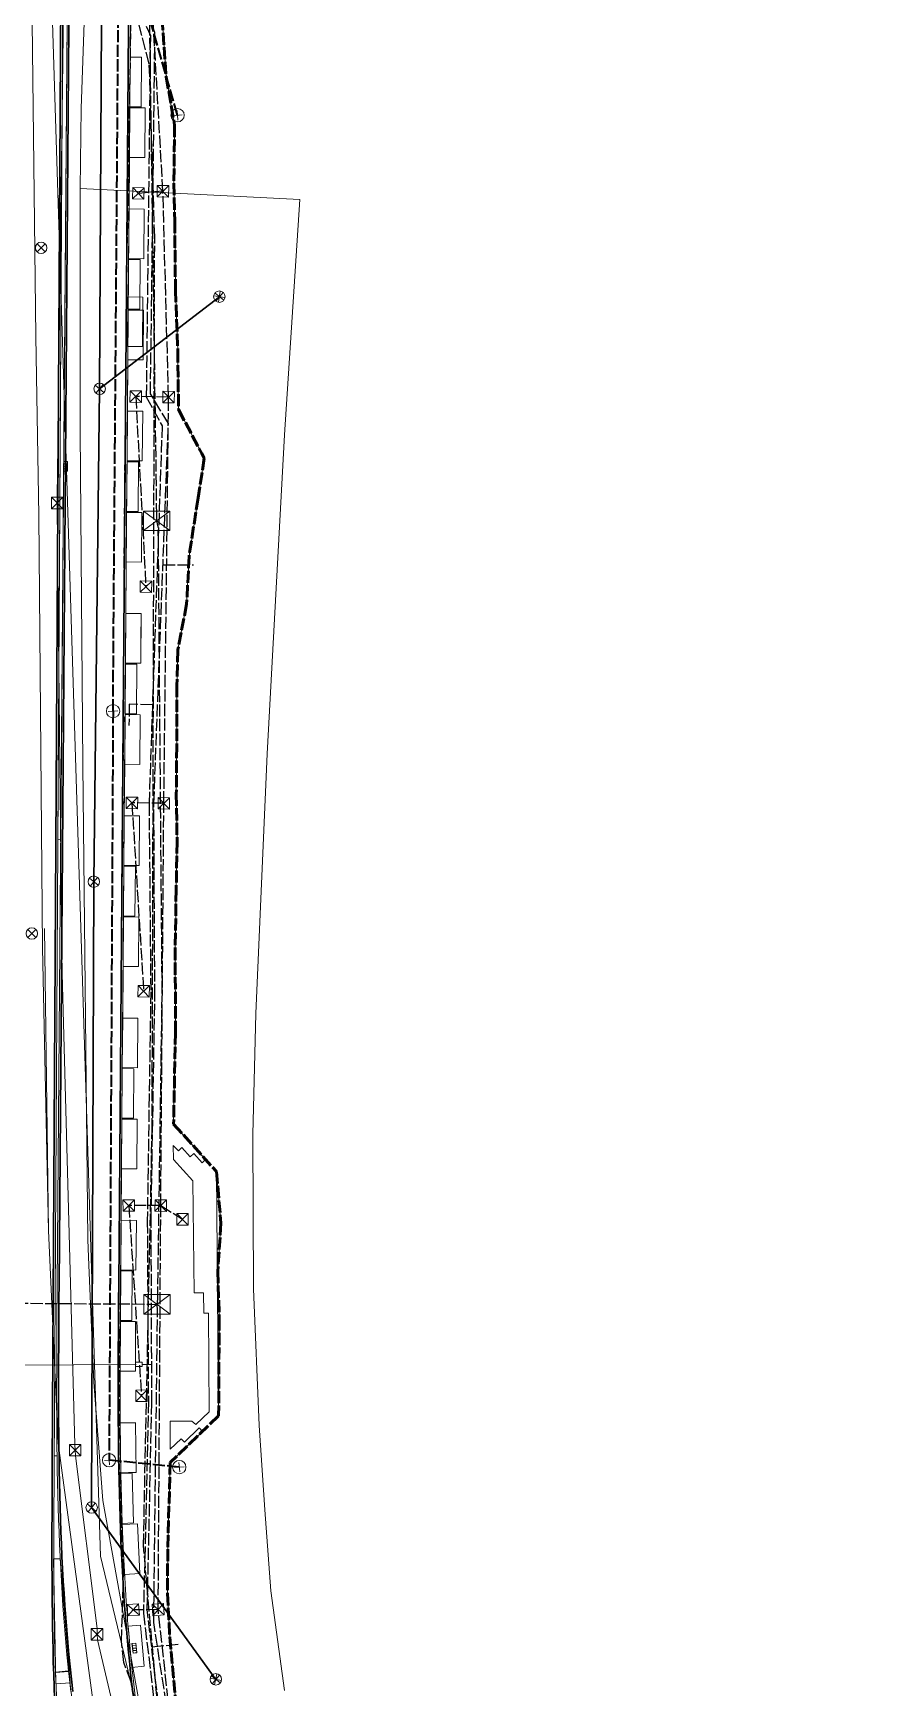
# Model space of a CAD drawing. Header units: metres. Extents: x 105014 to 106600, y 111320 to 118425.
# Drawn here: x 105918.8 to 106006.1, y 115208.2 to 115381.7 of the extents above; entities that cross this region are included whole.
import ezdxf

# ---------------------------------------------------------------- set-up
doc = ezdxf.new("R2010")
doc.units = ezdxf.units.M
doc.linetypes.add('DASHED', pattern=[1.524, 1.27, -0.254])
for name, color, linetype, lineweight in [('00-BASE-LIMITE', 7, 'DASHED', 50), ('00-BASE-UE', 42, 'DASHED', 25), ('10-PAV-CALZADA-BRT', 12, 'CONTINUOUS', 30), ('10-PAV-CALZADA-MIXTA', 8, 'CONTINUOUS', 30), ('10-PAV-SARDINEL', 252, 'CONTINUOUS', 13), ('20-EP-ZONA-DURA', 253, 'CONTINUOUS', 13), ('20-EP-ZONA-VERDE', 84, 'CONTINUOUS', 13), ('30-RED-ENEL-NODOS', 11, 'CONTINUOUS', 13), ('30-RED-ENEL-PROY', 1, 'DASHED', 25), ('30-RED-ETB-CAMARA', 151, 'CONTINUOUS', 13), ('30-RED-ETB-EXIST', 145, 'CONTINUOUS', 13), ('30-RED-ETB-PROY', 5, 'DASHED', 25), ('30-RED-MOVISTAR-PROY', 4, 'DASHED', 25), ('30-RED-VANTI-PROY', 2, 'DASHED', 25), ('35-RH-ACUE-DOMICILIARIA', 152, 'CONTINUOUS', 9), ('35-RH-ACUE-MENOR-EXIST', 151, 'CONTINUOUS', 13), ('35-RH-ACUE-MENOR-PROY', 5, 'DASHED', 25), ('35-RH-PLUV-COLECTOR', 96, 'CONTINUOUS', 30), ('35-RH-PLUV-NODOS', 94, 'CONTINUOUS', 13), ('35-RH-SUDS-ZONAS', 92, 'CONTINUOUS', 20), ('36-RH-SAN-COLECTOR-PROY', 6, 'DASHED', 35), ('36-RH-SAN-POZOS', 216, 'CONTINUOUS', 13), ('60-PREDIAL-LOTE', 42, 'CONTINUOUS', 13)]:
    doc.layers.add(name, color=color, linetype=linetype, lineweight=lineweight)

# ---------------------------------------------------------------- blocks, each defined once
blk = doc.blocks.new('CAM_ETB_T_13')
for p, q in [((-1.375, -1.025), (1.375, 1.025)), ((-1.375, 1.025), (1.375, -1.025))]:
    blk.add_line(p, q)
blk.add_lwpolyline([(-1.375, -1.025), (1.375, -1.025), (1.375, 1.025), (-1.375, 1.025)], close=True)
blk = doc.blocks.new('CAM_ETB_GEN')
for p, q in [((-0.6, -0.6), (0.6, 0.6)), ((-0.6, 0.6), (0.6, -0.6))]:
    blk.add_line(p, q)
blk.add_lwpolyline([(-0.6, -0.6), (0.6, -0.6), (0.6, 0.6), (-0.6, 0.6)], close=True)
blk = doc.blocks.new('CAJA_ENEL')
for p, q in [((-0.6, -0.6), (0.6, 0.6)), ((-0.6, 0.6), (0.6, -0.6))]:
    blk.add_line(p, q)
blk.add_lwpolyline([(-0.6, -0.6), (0.6, -0.6), (0.6, 0.6), (-0.6, 0.6)], close=True)
blk = doc.blocks.new('POZO_SAN')
for p, q in [((-0.5, 0), (0.5, 0)), ((0, -0.5), (0, 0.5))]:
    blk.add_line(p, q)
blk.add_circle((0, 0), 0.7)
blk = doc.blocks.new('POZO_PLUV')
for p, q in [((-0.42, -0.42), (0.42, 0.42)), ((-0.42, 0.42), (0.42, -0.42))]:
    blk.add_line(p, q)
blk.add_circle((0, 0), 0.6)
blk = doc.blocks.new('SUMIDERO')
for p, q in [((-0.25, -0.2), (-0.25, 0.2)), ((0, -0.2), (0, 0.2)), ((0.25, -0.2), (0.25, 0.2))]:
    blk.add_line(p, q)
blk.add_lwpolyline([(-0.5, -0.2), (0.5, -0.2), (0.5, 0.2), (-0.5, 0.2)], close=True)

msp = doc.modelspace()

# ---------------------------------------------------------------- linework, layer by layer
at = {"layer": '00-BASE-LIMITE'}
msp.add_lwpolyline([(105932.2115, 115384.7375), (105932.7507, 115377.0607), (105933.6419, 115372.0191), (105933.5683, 115365.9371), (105933.6463, 115361.9529), (105933.7293, 115354.7083), (105933.9725, 115348.3919), (105934.0517, 115342.1917), (105936.4821, 115337.6067), (105936.7461, 115337.1087), (105936.0963, 115332.9567), (105935.1545, 115326.8345), (105934.9019, 115321.8151), (105933.9669, 115317.0049), (105933.8861, 115313.3151), (105933.8575, 115306.9311), (105933.8177, 115301.9413), (105933.8977, 115296.9361), (105933.8069, 115291.9189), (105933.6939, 115285.7599), (105933.7369, 115276.9291), (105933.5299, 115267.3141), (105938.0223, 115262.3555), (105938.4999, 115256.9439), (105938.1699, 115251.9147), (105938.3149, 115246.9513), (105938.2551, 115236.7391), (105933.1697, 115231.8497), (105932.9181, 115222.7693), (105932.8927, 115218.1307), (105933.1301, 115213.5649), (105933.7303, 115207.0537)], dxfattribs=at)
at = {"layer": '00-BASE-UE'}
msp.add_lwpolyline([(105932.2115, 115384.7375), (105932.7507, 115377.0607), (105933.6419, 115372.0191), (105933.5683, 115365.9371), (105933.6463, 115361.9529), (105933.7293, 115354.7083), (105933.9725, 115348.3919), (105934.0517, 115342.1917), (105936.4821, 115337.6067), (105936.7461, 115337.1087), (105936.0963, 115332.9567), (105935.1545, 115326.8345), (105934.9019, 115321.8151), (105933.9669, 115317.0049), (105933.8861, 115313.3151), (105933.8575, 115306.9311), (105933.8177, 115301.9413), (105933.8977, 115296.9361), (105933.8069, 115291.9189), (105933.6939, 115285.7599), (105933.7369, 115276.9291), (105933.5299, 115267.3141), (105938.0223, 115262.3555), (105938.4999, 115256.9439), (105938.1699, 115251.9147), (105938.3149, 115246.9513), (105938.2551, 115236.7391), (105933.1697, 115231.8497), (105932.9181, 115222.7693), (105932.8927, 115218.1307), (105933.1301, 115213.5649), (105933.7303, 115207.0537)], dxfattribs=at)
at = {"layer": '10-PAV-CALZADA-BRT'}
msp.add_lwpolyline([(105921.8075, 115403.1923), (105920.8109, 115231.4199), (105920.8033, 115230.1305), (105920.7963, 115228.8421), (105920.7899, 115227.5545), (105920.7845, 115226.2661), (105920.7805, 115224.9799), (105920.7781, 115223.6945), (105920.7779, 115222.4103), (105920.7799, 115221.1269), (105920.7847, 115219.8443), (105920.7925, 115218.5627), (105920.8035, 115217.2821), (105920.8185, 115216.0025), (105920.8373, 115214.7239), (105920.8605, 115213.4461), (105920.8883, 115212.1695), (105920.9211, 115210.8937), (105920.9595, 115209.6191), (105921.0033, 115208.3457), (105921.0531, 115207.0733)], dxfattribs=at)
at = {"layer": '10-PAV-CALZADA-MIXTA'}
for points in [[(105922.9577, 115207.8575), (105922.8131, 115209.1397), (105922.6773, 115210.4229), (105922.5505, 115211.7071), (105922.4323, 115212.9919), (105922.3229, 115214.2775), (105922.2215, 115215.5639), (105922.1281, 115216.8509), (105922.0425, 115218.1383), (105921.9641, 115219.4263), (105921.8927, 115220.7145), (105921.8281, 115222.0033), (105921.7701, 115223.2923), (105921.7183, 115224.5815), (105921.6723, 115225.8711), (105921.6319, 115227.1609), (105921.5969, 115228.4507), (105921.5669, 115229.7405), (105921.5415, 115231.0307), (105921.5205, 115232.3209), (105921.5037, 115233.6111), (105921.4907, 115234.9013), (105921.4813, 115236.1915), (105921.4751, 115237.4819), (105921.4719, 115238.7723), (105921.4713, 115240.0625), (105921.4731, 115241.3529), (105921.4769, 115242.6431), (105921.4825, 115243.9335), (105921.4897, 115245.2239), (105921.4979, 115246.5141), (105921.5071, 115247.8043), (105921.5167, 115249.0947), (105921.5269, 115250.3849), (105922.7007, 115400.6423)], [(105928.9505, 115400.5935), (105927.7767, 115250.3363), (105927.7667, 115249.0475), (105927.7569, 115247.7601), (105927.7477, 115246.4741), (105927.7395, 115245.1895), (105927.7325, 115243.9027), (105927.7269, 115242.6203), (105927.7231, 115241.3393), (105927.7213, 115240.0597), (105927.7219, 115238.7815), (105927.7251, 115237.5047), (105927.7313, 115236.2295), (105927.7405, 115234.9555), (105927.7533, 115233.6831), (105927.7699, 115232.4123), (105927.7905, 115231.1427), (105927.8153, 115229.8749), (105927.8449, 115228.6083), (105927.8793, 115227.3435), (105927.9189, 115226.0803), (105927.9637, 115224.8185), (105928.0145, 115223.5585), (105928.0711, 115222.3003), (105928.1341, 115221.0435), (105928.2035, 115219.7887), (105928.2797, 115218.5357), (105928.3631, 115217.2845), (105928.4537, 115216.0353), (105928.5519, 115214.7881), (105928.6581, 115213.5431), (105928.7723, 115212.3001), (105928.8949, 115211.0591), (105929.0261, 115209.8191), (105929.1661, 115208.5787), (105929.3143, 115207.3381)]]:
    msp.add_lwpolyline(points, dxfattribs=at)
at = {"layer": '10-PAV-SARDINEL'}
for points in [[(105921.0531, 115207.0733), (105921.0033, 115208.3457), (105920.9595, 115209.6191), (105920.9211, 115210.8937), (105920.8883, 115212.1695), (105920.8605, 115213.4461), (105920.8373, 115214.7239), (105920.8185, 115216.0025), (105920.8035, 115217.2821), (105920.7925, 115218.5627), (105920.7847, 115219.8443), (105920.7799, 115221.1269), (105920.7779, 115222.4103), (105920.7781, 115223.6945), (105920.7805, 115224.9799), (105920.7845, 115226.2661), (105920.7899, 115227.5545), (105920.7963, 115228.8421), (105920.8033, 115230.1305), (105920.8109, 115231.4199), (105921.8075, 115403.1923)], [(105922.0075, 115403.1912), (105921.0109, 115231.4187), (105921.0033, 115230.1294), (105920.9963, 115228.8411), (105920.9899, 115227.5536), (105920.9845, 115226.2654), (105920.9805, 115224.9794), (105920.9781, 115223.6943), (105920.9779, 115222.4106), (105920.9799, 115221.1274), (105920.9847, 115219.8453), (105920.9925, 115218.5642), (105921.0035, 115217.2841), (105921.0185, 115216.0051), (105921.0373, 115214.7272), (105921.0605, 115213.4501), (105921.0883, 115212.1743), (105921.121, 115210.8993), (105921.1594, 115209.6256), (105921.2032, 115208.3531), (105921.2529, 115207.0816)], [(105922.7591, 115207.8345), (105922.6143, 115209.118), (105922.4784, 115210.4026), (105922.3514, 115211.6881), (105922.2331, 115212.9743), (105922.1236, 115214.2612), (105922.0221, 115215.5488), (105921.9286, 115216.837), (105921.8429, 115218.1256), (105921.7645, 115219.4147), (105921.693, 115220.704), (105921.6284, 115221.9938), (105921.5703, 115223.2838), (105921.5185, 115224.574), (105921.4724, 115225.8644), (105921.432, 115227.1551), (105921.397, 115228.4457), (105921.367, 115229.7362), (105921.3415, 115231.0271), (105921.3205, 115232.318), (105921.3037, 115233.6088), (105921.2907, 115234.8996), (105921.2813, 115236.1903), (105921.2751, 115237.4812), (105921.2719, 115238.772), (105921.2713, 115240.0626), (105921.2731, 115241.3534), (105921.2769, 115242.6439), (105921.2825, 115243.9345), (105921.2897, 115245.2251), (105921.2979, 115246.5155), (105921.3071, 115247.8058), (105921.3167, 115249.0963), (105921.3269, 115250.3865), (105922.5007, 115400.6439)], [(105922.7007, 115400.6423), (105921.5269, 115250.3849), (105921.5167, 115249.0947), (105921.5071, 115247.8043), (105921.4979, 115246.5141), (105921.4897, 115245.2239), (105921.4825, 115243.9335), (105921.4769, 115242.6431), (105921.4731, 115241.3529), (105921.4713, 115240.0625), (105921.4719, 115238.7723), (105921.4751, 115237.4819), (105921.4813, 115236.1915), (105921.4907, 115234.9013), (105921.5037, 115233.6111), (105921.5205, 115232.3209), (105921.5415, 115231.0307), (105921.5669, 115229.7405), (105921.5969, 115228.4507), (105921.6319, 115227.1609), (105921.6723, 115225.8711), (105921.7183, 115224.5815), (105921.7701, 115223.2923), (105921.8281, 115222.0033), (105921.8927, 115220.7145), (105921.9641, 115219.4263), (105922.0425, 115218.1383), (105922.1281, 115216.8509), (105922.2215, 115215.5639), (105922.3229, 115214.2775), (105922.4323, 115212.9919), (105922.5505, 115211.7071), (105922.6773, 115210.4229), (105922.8131, 115209.1397), (105922.9577, 115207.8575)], [(105929.3143, 115207.3381), (105929.1661, 115208.5787), (105929.0261, 115209.8191), (105928.8949, 115211.0591), (105928.7723, 115212.3001), (105928.6581, 115213.5431), (105928.5519, 115214.7881), (105928.4537, 115216.0353), (105928.3631, 115217.2845), (105928.2797, 115218.5357), (105928.2035, 115219.7887), (105928.1341, 115221.0435), (105928.0711, 115222.3003), (105928.0145, 115223.5585), (105927.9637, 115224.8185), (105927.9189, 115226.0803), (105927.8793, 115227.3435), (105927.8449, 115228.6083), (105927.8153, 115229.8749), (105927.7905, 115231.1427), (105927.7699, 115232.4123), (105927.7533, 115233.6831), (105927.7405, 115234.9555), (105927.7313, 115236.2295), (105927.7251, 115237.5047), (105927.7219, 115238.7815), (105927.7213, 115240.0597), (105927.7231, 115241.3393), (105927.7269, 115242.6203), (105927.7325, 115243.9027), (105927.7395, 115245.1895), (105927.7477, 115246.4741), (105927.7569, 115247.7601), (105927.7667, 115249.0475), (105927.7767, 115250.3363), (105928.9505, 115400.5935)], [(105929.1505, 115400.5919), (105927.9767, 115250.3347), (105927.9667, 115249.046), (105927.9569, 115247.7587), (105927.9477, 115246.4728), (105927.9395, 115245.1883), (105927.9325, 115243.9017), (105927.9269, 115242.6196), (105927.9231, 115241.3389), (105927.9213, 115240.0595), (105927.9219, 115238.7818), (105927.9251, 115237.5055), (105927.9313, 115236.2307), (105927.9405, 115234.9572), (105927.9533, 115233.6854), (105927.9699, 115232.4152), (105927.9905, 115231.1463), (105928.0153, 115229.8792), (105928.0448, 115228.6134), (105928.0792, 115227.3494), (105928.1188, 115226.087), (105928.1636, 115224.8261), (105928.2143, 115223.5671), (105928.2709, 115222.3098), (105928.3338, 115221.054), (105928.4032, 115219.8003), (105928.4793, 115218.5484), (105928.5627, 115217.2984), (105928.6532, 115216.0504), (105928.7513, 115214.8045), (105928.8574, 115213.5608), (105928.9714, 115212.3191), (105929.0939, 115211.0795), (105929.2249, 115209.8408), (105929.3648, 115208.6018), (105929.5128, 115207.3625)]]:
    msp.add_lwpolyline(points, dxfattribs=at)
at = {"layer": '20-EP-ZONA-DURA'}
for points in [[(105929.5128, 115207.3625), (105929.3648, 115208.6018), (105929.2249, 115209.8408), (105929.1697, 115210.3715), (105930.4611, 115210.5081), (105930.0453, 115214.8093), (105928.7615, 115214.6853), (105928.7513, 115214.8045), (105928.6532, 115216.0504), (105928.5627, 115217.2984), (105928.4793, 115218.5484), (105928.4032, 115219.8003), (105928.3857, 115220.1159), (105929.9821, 115220.2261), (105929.7441, 115225.4207), (105928.1451, 115225.3472), (105928.1415, 115225.4473), (105929.3401, 115225.5093), (105929.2001, 115230.7073), (105927.9997, 115230.6749), (105927.9977, 115230.7749), (105928.0009, 115230.775), (105928.0009, 115230.7709), (105929.5937, 115230.8135), (105929.5936, 115230.8184), (105929.5971, 115230.8185), (105929.5329, 115236.0181), (105929.5196, 115236.018), (105929.5195, 115236.0251), (105927.9491, 115235.9994), (105927.9329, 115235.9983), (105927.9313, 115236.2307), (105927.9251, 115237.5055), (105927.9219, 115238.7818), (105927.9213, 115240.0595), (105927.9231, 115241.3389), (105927.9233, 115241.4149), (105929.5233, 115241.4181), (105929.5487, 115246.6181), (105927.9489, 115246.6257), (105927.9493, 115246.7257), (105929.1495, 115246.7205), (105929.1891, 115251.9205), (105927.9891, 115251.9295), (105927.9899, 115252.0295), (105929.5899, 115252.0179), (105929.6299, 115257.2177), (105928.0305, 115257.2301), (105928.0727, 115262.6295), (105929.6727, 115262.6181), (105929.6815, 115262.6183), (105929.7249, 115267.8039), (105929.7128, 115267.8041), (105929.7129, 115267.8173), (105928.1133, 115267.8297), (105928.1141, 115267.9297), (105929.3141, 115267.9201), (105929.3547, 115273.1199), (105928.1547, 115273.1293), (105928.1555, 115273.2293), (105929.7555, 115273.2173), (105929.7957, 115278.4171), (105928.1961, 115278.4295), (105928.2383, 115283.8289), (105929.8383, 115283.8169), (105929.8785, 115289.0167), (105928.2789, 115289.0291), (105928.279, 115289.1073), (105929.4777, 115289.0999), (105929.4785, 115289.1193), (105929.5203, 115294.3193), (105928.3203, 115294.3287), (105928.3211, 115294.4285), (105929.9207, 115294.4165), (105929.9613, 115299.6163), (105928.3617, 115299.6289), (105928.4039, 115305.0283), (105930.0039, 115305.0163), (105930.0441, 115310.2161), (105928.4445, 115310.2285), (105928.4453, 115310.3281), (105929.6453, 115310.3187), (105929.6859, 115315.5187), (105928.4859, 115315.5279), (105928.4867, 115315.6279), (105930.0877, 115315.6113), (105930.1056, 115318.0937), (105930.1261, 115320.8157), (105929.536, 115320.8203), (105928.5269, 115320.8293), (105928.5695, 115326.2277), (105930.1695, 115326.2157), (105930.2097, 115331.4155), (105928.6103, 115331.4277), (105928.6109, 115331.5279), (105929.8109, 115331.5181), (105929.8515, 115336.7179), (105928.6515, 115336.7273), (105928.6523, 115336.8273), (105930.2523, 115336.8153), (105930.2925, 115342.0151), (105928.6929, 115342.0275), (105928.7351, 115347.4269), (105928.7485, 115347.4268), (105928.7485, 115347.4223), (105930.3479, 115347.3995), (105930.3504, 115349.3893), (105930.3753, 115352.6147), (105929.019, 115352.6252), (105928.7865, 115352.6307), (105928.7865, 115352.627), (105928.7759, 115352.6271), (105928.7765, 115352.7271), (105929.9765, 115352.7175), (105930.0173, 115357.9173), (105928.8171, 115357.9267), (105928.8179, 115358.0267), (105930.4175, 115358.0147), (105930.4581, 115363.2145), (105928.8587, 115363.2269), (105928.9009, 115368.6263), (105930.5007, 115368.6139), (105930.5409, 115373.8137), (105928.9415, 115373.8261), (105928.9435, 115373.9221), (105930.1433, 115373.9083), (105930.1423, 115373.9167), (105930.1827, 115379.1167), (105930.1793, 115379.1167), (105930.1793, 115379.1233), (105929.4522, 115379.1224), (105928.9829, 115379.1261), (105929.1505, 115400.5919)], [(105932.2115, 115384.7375), (105932.7507, 115377.0607), (105933.6419, 115372.0191), (105933.5683, 115365.9371), (105933.6463, 115361.9529), (105933.7293, 115354.7083), (105933.9725, 115348.3919), (105934.0517, 115342.1917), (105936.4821, 115337.6067), (105936.7461, 115337.1087), (105936.0963, 115332.9567), (105935.1545, 115326.8345), (105934.9019, 115321.8151), (105933.9669, 115317.0049), (105933.8861, 115313.3151), (105933.8575, 115306.9311), (105933.8177, 115301.9413), (105933.8977, 115296.9361), (105933.8069, 115291.9189), (105933.6939, 115285.7599), (105933.7369, 115276.9291), (105933.5299, 115267.3141), (105936.8931, 115263.6019), (105936.5225, 115263.2661), (105935.6469, 115264.2327), (105935.2763, 115263.8969), (105934.4007, 115264.8635), (105934.0301, 115264.5279), (105933.4997, 115265.0829), (105933.5079, 115263.6149), (105935.5359, 115261.3765), (105935.7019, 115249.6405), (105936.6827, 115249.6461), (105936.6947, 115247.4909), (105937.1947, 115247.4937), (105937.2527, 115237.1625), (105935.8635, 115235.8267), (105935.4279, 115236.1911), (105933.1797, 115236.1631), (105933.1593, 115233.2269), (105934.3195, 115234.3423), (105934.6735, 115233.9743), (105936.2101, 115235.4663), (105936.5565, 115235.1059), (105933.1697, 115231.8497), (105932.9181, 115222.7693), (105932.8927, 115218.1307), (105933.1301, 115213.5649), (105933.7303, 115207.0537)]]:
    msp.add_lwpolyline(points, dxfattribs=at)
for points in [[(105938.3149, 115246.9513), (105938.2551, 115236.7391), (105938.0223, 115262.3555), (105938.4999, 115256.9439), (105938.1699, 115251.9147), (105938.3149, 115246.9513)], [(105923.3039, 115203.5516), (105921.4408, 115203.2915), (105921.1524, 115209.8565), (105922.5208, 115210.0015), (105923.3039, 115203.5516)]]:
    msp.add_lwpolyline(points, close=True, dxfattribs=at)
at = {"layer": '20-EP-ZONA-VERDE'}
msp.add_lwpolyline([(105922.5007, 115400.6439), (105921.6923, 115297.1573), (105921.3923, 115297.1589), (105922.0075, 115403.1911)], dxfattribs=at)
for points in [[(105930.1827, 115379.1167), (105930.1423, 115373.9167), (105928.9421, 115373.9261), (105928.9829, 115379.1261), (105930.1827, 115379.1167)], [(105930.5409, 115373.8137), (105930.5007, 115368.6139), (105928.9009, 115368.6263), (105928.9415, 115373.8261), (105930.5409, 115373.8137)], [(105930.4581, 115363.2145), (105930.4175, 115358.0147), (105928.8179, 115358.0267), (105928.8587, 115363.2269), (105930.4581, 115363.2145)], [(105930.0173, 115357.9173), (105929.9765, 115352.7175), (105928.7765, 115352.7271), (105928.8171, 115357.9267), (105930.0173, 115357.9173)], [(105930.3753, 115352.6147), (105930.3351, 115347.4149), (105928.7351, 115347.4269), (105928.7759, 115352.6271), (105930.3753, 115352.6147)], [(105930.2925, 115342.0151), (105930.2523, 115336.8153), (105928.6523, 115336.8273), (105928.6929, 115342.0275), (105930.2925, 115342.0151)], [(105929.8515, 115336.7179), (105929.8109, 115331.5181), (105928.6109, 115331.5279), (105928.6515, 115336.7273), (105929.8515, 115336.7179)], [(105930.2097, 115331.4155), (105930.1695, 115326.2157), (105928.5695, 115326.2277), (105928.6103, 115331.4277), (105930.2097, 115331.4155)], [(105930.1269, 115320.8157), (105930.0863, 115315.6159), (105928.4867, 115315.6279), (105928.5273, 115320.8283), (105930.1269, 115320.8157)], [(105929.6859, 115315.5187), (105929.6453, 115310.3187), (105928.4453, 115310.3281), (105928.4859, 115315.5279), (105929.6859, 115315.5187)], [(105930.0441, 115310.2161), (105930.0039, 115305.0163), (105928.4039, 115305.0283), (105928.4445, 115310.2285), (105930.0441, 115310.2161)], [(105929.9613, 115299.6163), (105929.9207, 115294.4165), (105928.3211, 115294.4285), (105928.3617, 115299.6289), (105929.9613, 115299.6163)], [(105929.5203, 115294.3193), (105929.4797, 115289.1193), (105928.2797, 115289.1291), (105928.3203, 115294.3287), (105929.5203, 115294.3193)], [(105929.8785, 115289.0167), (105929.8383, 115283.8169), (105928.2383, 115283.8289), (105928.2789, 115289.0291), (105929.8785, 115289.0167)], [(105929.7957, 115278.4171), (105929.7555, 115273.2173), (105928.1555, 115273.2293), (105928.1961, 115278.4295), (105929.7957, 115278.4171)], [(105929.3547, 115273.1199), (105929.3141, 115267.9201), (105928.1141, 115267.9297), (105928.1547, 115273.1293), (105929.3547, 115273.1199)], [(105929.7129, 115267.8173), (105929.6727, 115262.6175), (105928.0727, 115262.6295), (105928.1133, 115267.8297), (105929.7129, 115267.8173)], [(105929.6299, 115257.2177), (105929.5899, 115252.0179), (105927.9899, 115252.0295), (105928.0305, 115257.2301), (105929.6299, 115257.2177)], [(105929.1891, 115251.9205), (105929.1495, 115246.7205), (105927.9493, 115246.7257), (105927.9891, 115251.9295), (105929.1891, 115251.9205)], [(105929.5487, 115246.6181), (105929.5233, 115241.4181), (105927.9233, 115241.4149), (105927.9489, 115246.6257), (105929.5487, 115246.6181)], [(105929.5971, 115230.8185), (105927.9977, 115230.7749), (105927.9329, 115235.9983), (105929.5329, 115236.0181), (105929.5971, 115230.8185)], [(105921.3205, 115232.3179), (105921.3415, 115231.0271), (105921.3669, 115229.7363), (105921.3969, 115228.4457), (105921.4319, 115227.1549), (105921.4725, 115225.8645), (105921.5185, 115224.5741), (105921.5703, 115223.2839), (105921.6285, 115221.9939), (105921.6929, 115220.7041), (105921.7643, 115219.4147), (105921.8429, 115218.1255), (105921.9285, 115216.8369), (105922.0221, 115215.5489), (105922.1235, 115214.2613), (105922.2331, 115212.9743), (105922.3513, 115211.6881), (105922.4783, 115210.4025), (105922.5281, 115209.9321), (105921.1527, 115209.8429), (105921.1211, 115210.8993), (105921.0883, 115212.1741), (105921.0603, 115213.4501), (105921.0373, 115214.7271), (105921.0183, 115216.0051), (105921.0035, 115217.2841), (105920.9925, 115218.5643), (105920.9847, 115219.8453), (105920.9799, 115221.1273), (105920.9779, 115222.4103), (105920.9781, 115223.6943), (105920.9805, 115224.9793), (105920.9845, 115226.2653), (105920.9899, 115227.5537), (105920.9963, 115228.8411), (105921.0035, 115230.1295), (105921.0109, 115231.4187), (105921.0175, 115232.5543), (105921.3175, 115232.5583), (105921.3205, 115232.3179)], [(105929.3401, 115225.5093), (105928.1415, 115225.4473), (105927.9997, 115230.6749), (105929.2001, 115230.7073), (105929.3401, 115225.5093)], [(105929.9821, 115220.2261), (105928.3857, 115220.1159), (105928.1451, 115225.3473), (105929.7441, 115225.4207), (105929.9821, 115220.2261)], [(105930.4611, 115210.5081), (105929.1697, 115210.3715), (105928.7615, 115214.6853), (105930.0453, 115214.8093), (105930.4611, 115210.5081)]]:
    msp.add_lwpolyline(points, close=True, dxfattribs=at)
at = {"layer": '30-RED-ENEL-PROY'}
for points in [[(105932.4087, 115365.0811), (105931.1497, 115387.1005)], [(105932.4087, 115365.0811), (105929.8405, 115364.8537)], [(105933.0031, 115343.5079), (105932.4087, 115365.0811)], [(105933.0031, 115343.5079), (105929.5671, 115343.5673)], [(105929.5671, 115343.5673), (105930.6239, 115323.6387)], [(105932.5087, 115300.9311), (105933.0031, 115343.5079)], [(105932.5087, 115300.9311), (105929.1575, 115300.9763)], [(105929.1575, 115300.9763), (105930.3885, 115281.2351)], [(105932.1865, 115258.7751), (105932.5087, 115300.9311)], [(105932.1865, 115258.7751), (105928.8279, 115258.7903)], [(105928.8279, 115258.7903), (105930.1619, 115238.8453)], [(105931.9157, 115216.4273), (105932.1865, 115258.7751)], [(105932.1865, 115258.7751), (105934.4739, 115257.3367)], [(105931.9157, 115216.4273), (105929.2997, 115216.4051)], [(105934.1461, 115196.3117), (105931.9157, 115216.4273)]]:
    msp.add_lwpolyline(points, dxfattribs=at)
at = {"layer": '30-RED-ETB-EXIST'}
for points in [[(105921.318, 115332.407), (105921.315, 115333.004), (105921.99, 115384.085), (105922.34, 115410.542), (105923.178, 115434.79), (105923.268, 115435.38)], [(105923.201, 115233.15), (105923.231, 115232.554), (105923.171, 115233.747), (105921.844, 115283.094), (105921.813, 115285.295), (105921.32, 115331.81), (105921.318, 115332.407)], [(105925.533, 115213.836), (105925.524, 115214.465), (105923.231, 115232.554), (105923.201, 115233.15)], [(105934.178, 115176.912), (105933.991, 115177.479), (105925.541, 115213.271), (105925.533, 115213.836)]]:
    msp.add_lwpolyline(points, dxfattribs=at)
at = {"layer": '30-RED-ETB-PROY'}
for points in [[(105931.757, 115330.54), (105931.775, 115331.131), (105930.652, 115408.968), (105930.53, 115409.602)], [(105932.334, 115281.069), (105931.928, 115329.915), (105931.757, 115330.54)], [(105931.795, 115248.423), (105931.866, 115249.015), (105932.334, 115281.069)], [(105910.925, 115248.586), (105931.203, 115248.446), (105931.795, 115248.423)], [(105934.061, 115198.487), (105933.937, 115199.043), (105931.443, 115215.084), (105931.849, 115247.82), (105931.795, 115248.423)]]:
    msp.add_lwpolyline(points, dxfattribs=at)
at = {"layer": '30-RED-MOVISTAR-PROY'}
for points in [[(105931.5517, 115360.3159), (105930.9803, 115378.4413), (105929.7879, 115382.9643), (105929.8807, 115410.6377), (105932.2739, 115429.5711), (105937.483, 115448.697)], [(105931.281, 115266.6571), (105931.5517, 115360.3159)], [(105941.4288, 115155.9176), (105932.6031, 115198.0133), (105930.3721, 115223.1199), (105931.281, 115266.6571)]]:
    msp.add_lwpolyline(points, dxfattribs=at)
at = {"layer": '30-RED-VANTI-PROY'}
msp.add_lwpolyline([(105932.2833, 115188.8023), (105929.0781, 115208.8555), (105928.2971, 115210.8955), (105928.0763, 115213.0729), (105928.2915, 115220.4425), (105927.8105, 115232.6383), (105927.8093, 115248.5297), (105928.0359, 115278.8431), (105928.2961, 115308.8115), (105928.3751, 115329.7213), (105928.6307, 115355.9391), (105929.0285, 115380.3471), (105929.4683, 115413.6335)], dxfattribs=at)
at = {"layer": '35-RH-ACUE-DOMICILIARIA'}
for points in [[(105909.788, 115252.2181), (105909.9556, 115242.0022), (105929.6104, 115242.1202)], [(105929.609, 115242.3495), (105930.249, 115242.3533), (105930.2518, 115241.8947), (105929.6118, 115241.8908)], [(105930.2504, 115242.124), (105931.2401, 115242.1299)]]:
    msp.add_lwpolyline(points, dxfattribs=at)
at = {"layer": '35-RH-ACUE-MENOR-EXIST'}
for points in [[(105999.62, 115533.4), (105988.4114, 115522.3028), (105976.48, 115510.49), (105959.98, 115494.42), (105942.62, 115476.88), (105940.463, 115474.2515), (105930.68, 115462.33), (105924.46, 115449.02), (105921.67, 115440.22), (105919.14, 115427.68), (105917.79, 115414.84), (105918.61, 115391.86), (105919.08, 115349.85), (105919.42, 115331.08), (105919.8, 115285.79)], [(105925.86, 115222.02), (105920.67, 115388.38), (105920.27, 115398.05)], [(105920.43, 115256.12), (105920.005, 115287.8144)], [(105919.8, 115285.79), (105920.43, 115256.12), (105921.42, 115233.86), (105925.43, 115204.36), (105932.48, 115176.78), (105939.9338, 115148.7605), (105946.26, 115124.98), (105947.62, 115120.12)], [(105942.95, 115151), (105925.86, 115222.02)]]:
    msp.add_lwpolyline(points, dxfattribs=at)
at = {"layer": '35-RH-ACUE-MENOR-PROY'}
for points in [[(105933.3677, 115194.4042), (105931.2334, 115212.5225), (105930.7731, 115216.4303), (105930.818, 115218.5864), (105931.2569, 115238.1571), (105931.176, 115257.3054), (105931.5626, 115280.7337), (105931.4642, 115300.8994), (105932.9823, 115340.7378), (105931.1075, 115343.8638), (105931.5793, 115381.7278), (105929.9779, 115385.3527), (105930.0388, 115398.523), (105930.1692, 115417.7888), (105936.5151, 115448.201), (105946.9668, 115469.6173), (105957.7115, 115487.5282), (105958.5124, 115488.3721), (105963.7242, 115493.9002), (105967.0881, 115497.4652), (105979.4416, 115510.6825), (106006.1191, 115535.4571)], [(105929.4172, 115385.1468), (105931.1013, 115381.3867), (105930.6686, 115343.5337), (105932.3293, 115340.4985), (105931.5301, 115317.4364), (105931.3162, 115311.2625), (105930.9573, 115300.9068), (105931.1356, 115281.1806), (105930.9715, 115270.332), (105930.7716, 115257.1093), (105930.887, 115238.2938), (105930.3721, 115216.0505), (105932.9794, 115194.4395)], [(105932.4185, 115325.9423), (105935.6241, 115325.9327)], [(105931.3162, 115311.2625), (105928.8852, 115311.3126), (105928.8491, 115309.0866)], [(105931.2334, 115212.5225), (105934.2391, 115212.8259)]]:
    msp.add_lwpolyline(points, dxfattribs=at)
at = {"layer": '35-RH-PLUV-COLECTOR'}
for points in [[(105925.7761, 115344.3719), (105926.0525, 115395.8613)], [(105925.7761, 115344.3719), (105926.0525, 115395.8613)], [(105938.33, 115354.03), (105925.7761, 115344.3719)], [(105938.33, 115354.03), (105925.7761, 115344.3719)], [(105925.1587, 115292.7199), (105925.7761, 115344.3719)], [(105925.1587, 115292.7199), (105925.7761, 115344.3719)], [(105924.94, 115227.12), (105925.1587, 115292.7199)], [(105924.94, 115227.12), (105925.1587, 115292.7199)], [(105937.96, 115209.12), (105924.94, 115227.12)], [(105937.96, 115209.12), (105924.94, 115227.12)]]:
    msp.add_lwpolyline(points, dxfattribs=at)
at = {"layer": '35-RH-SUDS-ZONAS'}
for points in [[(105930.4585, 115363.2144), (105928.8586, 115363.2269), (105928.8179, 115358.0266), (105930.4179, 115358.0146), (105930.4585, 115363.2144)], [(105930.2815, 115348.7932), (105928.6816, 115348.8052), (105928.7222, 115354.0054), (105930.3222, 115353.993), (105930.2815, 115348.7932)], [(105929.7952, 115278.4152), (105929.7554, 115273.2167), (105928.1555, 115273.2292), (105928.1961, 115278.4294), (105929.7952, 115278.4152)], [(105922.6988, 115208.7441), (105921.1836, 115208.6642), (105920.9463, 115221.7508), (105921.6411, 115221.7419), (105922.6988, 115208.7441)]]:
    msp.add_lwpolyline(points, close=True, dxfattribs=at)
at = {"layer": '36-RH-SAN-COLECTOR-PROY'}
for points in [[(105927.18, 115310.59), (105927.8059, 115394.348)], [(105933.9485, 115373.0449), (105927.8059, 115394.348)], [(105927.18, 115310.59), (105926.77, 115232.09)], [(105934.1308, 115231.3642), (105926.77, 115232.09)]]:
    msp.add_lwpolyline(points, dxfattribs=at)
at = {"layer": '60-PREDIAL-LOTE'}
for points in [[(105932.2114, 115384.7375), (105932.7506, 115377.0607), (105933.6419, 115372.0191), (105933.5682, 115365.9371), (105933.5888, 115364.8834), (105933.5888, 115364.8834), (105923.7235, 115365.3781), (105923.8525, 115373.7613), (105924.8071, 115401.812)], [(105931.7269, 115196.586), (105926.1221, 115227.8704), (105925.1644, 115240.2615), (105925.1641, 115240.2655), (105924.6171, 115253.3829), (105924.5398, 115255.2196), (105924.0168, 115304.9759), (105923.7348, 115339.9373), (105923.7235, 115365.3781), (105933.5888, 115364.8834), (105946.7731, 115364.2222), (105945.1453, 115339.5426), (105943.3544, 115306.111), (105942.1475, 115278.8898), (105941.8353, 115266.2231), (105941.8949, 115250.0374), (105942.4928, 115235.7255), (105943.1116, 115226.8929), (105943.743, 115218.4111), (105945.1439, 115207.9543)]]:
    msp.add_lwpolyline(points, dxfattribs=at)

# ---------------------------------------------------------------- block references
at = {"layer": '30-RED-ENEL-NODOS'}
for p, rotation in [((105932.4086, 115365.0811), 89.3), ((105929.8404, 115364.8536), 88.4), ((105929.567, 115343.5672), 88.8), ((105933.003, 115343.5079), 89), ((105930.6238, 115323.6386), 88.7), ((105929.1574, 115300.9763), 88.9), ((105932.5087, 115300.9311), 89), ((105930.3884, 115281.2351), 88.8), ((105928.8279, 115258.7903), 90.1), ((105932.1864, 115258.775), 89), ((105934.474, 115257.3367), 90), ((105930.1619, 115238.8452), 90.2), ((105929.2996, 115216.4051), 94.3), ((105931.9156, 115216.4272), 94.1)]:
    msp.add_blockref('CAJA_ENEL', p, dxfattribs=dict(at, rotation=rotation))
at = {"layer": '30-RED-ETB-CAMARA'}
for name, p in [('CAM_ETB_GEN', (105921.318, 115332.407)), ('CAM_ETB_T_13', (105931.757, 115330.54)), ('CAM_ETB_T_13', (105931.795, 115248.423)), ('CAM_ETB_GEN', (105923.201, 115233.15)), ('CAM_ETB_GEN', (105925.506, 115213.835))]:
    msp.add_blockref(name, p, dxfattribs=at)
at = {"layer": '35-RH-PLUV-NODOS'}
for p in [(105919.6367, 115359.1501), (105918.6657, 115287.2845)]:
    msp.add_blockref('POZO_PLUV', p, dxfattribs=at)
for name, p, rotation in [('POZO_PLUV', (105938.33, 115354.03), 127.7), ('POZO_PLUV', (105938.33, 115354.03), 127.7), ('POZO_PLUV', (105938.33, 115354.03), 275), ('POZO_PLUV', (105938.33, 115354.03), 275), ('POZO_PLUV', (105925.7761, 115344.3719), 275), ('POZO_PLUV', (105925.7761, 115344.3719), 275), ('SUMIDERO', (105922.2044, 115336.2516), 269.2), ('SUMIDERO', (105922.2044, 115336.2516), 269.2), ('SUMIDERO', (105922.2044, 115336.2516), 269.2), ('POZO_PLUV', (105925.1587, 115292.7199), 275), ('POZO_PLUV', (105925.1587, 115292.7199), 275), ('POZO_PLUV', (105924.94, 115227.12), 275), ('POZO_PLUV', (105924.94, 115227.12), 275), ('SUMIDERO', (105929.4232, 115212.3979), 96.2), ('SUMIDERO', (105929.4232, 115212.3979), 96.2), ('SUMIDERO', (105929.4355, 115212.3872), 95.2), ('POZO_PLUV', (105937.96, 115209.12), 33.1), ('POZO_PLUV', (105937.96, 115209.12), 33.1), ('POZO_PLUV', (105937.96, 115209.12), 275), ('POZO_PLUV', (105937.96, 115209.12), 275)]:
    msp.add_blockref(name, p, dxfattribs=dict(at, rotation=rotation))
at = {"layer": '36-RH-SAN-POZOS', "rotation": 275}
for p in [(105933.9485, 115373.0449), (105927.18, 115310.59), (105926.77, 115232.09), (105934.1308, 115231.3642)]:
    msp.add_blockref('POZO_SAN', p, dxfattribs=at)

doc.saveas('drawing.dxf')
